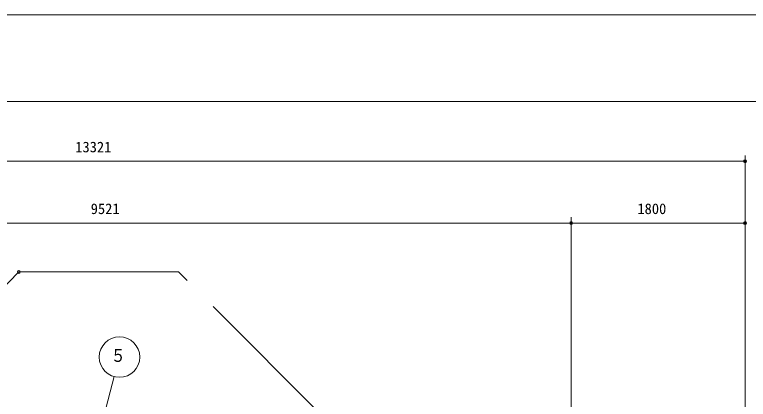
# Model space of a CAD drawing. Units: millimetres on the paper, scale 1:60. Extents: x 0 to 420, y -297 to 594.
# Drawn here: x 141.7 to 268.3, y 527.6 to 594 of the extents above; entities that cross this region are included whole.
import ezdxf
from ezdxf.enums import TextEntityAlignment as Align

# ---------------------------------------------------------------- set-up
doc = ezdxf.new("R2010")
doc.units = ezdxf.units.MM
doc.header["$PDMODE"] = 32
doc.header["$PDSIZE"] = 0.5
doc.linetypes.add('USER3', pattern=[63.5, 31.75, -6.35, 6.35, -6.35, 6.35, -6.35])
doc.layers.add('DEFPOINTS_3', color=7, linetype='Continuous', lineweight=9)
doc.layers.add('LY_1', color=7, linetype='Continuous', lineweight=9)
doc.styles.add('ＭＳ ゴシック', font='')
doc.styles.get('ＭＳ ゴシック').set_extended_font_data('MS Gothic')

# ---------------------------------------------------------------- blocks, each defined once
blk = doc.blocks.new('-000-_DOTSMALL')
at = {"color": 7, "linetype": 'Continuous', "lineweight": 9}
blk.add_circle((0, 0), 0.0625, dxfattribs=at)
blk.add_circle((0, 0), 0.0625, dxfattribs=at)

msp = doc.modelspace()

# ---------------------------------------------------------------- linework, layer by layer
at = {"layer": 'DEFPOINTS_3'}
msp.add_line((420, 594), (0, 594), dxfattribs=at)
at = {"layer": 'LY_1'}
msp.add_line((402.5, 579), (17.5, 579), dxfattribs=at)
at = {"layer": 'LY_1', "lineweight": 18}
for p, q in [((267.727, 426.547), (267.727, 569.701)), ((45.709, 568.701), (267.727, 568.701)), ((237.727, 412.473), (237.727, 559.039)), ((79.043, 558.039), (237.727, 558.039)), ((237.727, 558.039), (267.727, 558.039)), ((158.882, 531.535), (155.712, 519.597))]:
    msp.add_line(p, q, dxfattribs=at)
at = {"layer": 'LY_1', "linetype": 'USER3', "lineweight": 18}
for p, q in [((142.406, 549.597), (123.587, 530.779)), ((169.959, 549.597), (142.406, 549.597)), ((243.275, 476.281), (169.959, 549.597))]:
    msp.add_line(p, q, dxfattribs=at)
at = {"layer": 'LY_1', "lineweight": 18}
msp.add_circle((159.78, 534.918), 3.5, dxfattribs=at)
at = {"layer": 'LY_1'}
for p in [(267.727, 568.701), (237.727, 558.039), (267.727, 558.039), (142.406, 549.597), (142.406, 549.597)]:
    msp.add_point(p, dxfattribs=at)

# ---------------------------------------------------------------- block references
at = {"layer": 'LY_1', "xscale": 2.32, "yscale": 2.32}
for p in [(267.727, 568.701), (237.727, 558.039), (267.727, 558.039)]:
    msp.add_blockref('-000-_DOTSMALL', p, dxfattribs=at)
at = {"layer": 'LY_1', "xscale": 2.32, "yscale": 2.32, "rotation": 180}
msp.add_blockref('-000-_DOTSMALL', (237.727, 558.039), dxfattribs=at)

# ---------------------------------------------------------------- texts
at = {"layer": 'LY_1', "style": 'ＭＳ ゴシック'}
for s, p in [('13321', (152.146, 569.701)), ('9521', (154.813, 559.039)), ('1800', (249.148, 559.039))]:
    msp.add_text(s, height=1.833, dxfattribs=at).set_placement(p, align=Align.BOTTOM_LEFT)
at = {"layer": 'LY_1', "style": 'ＭＳ ゴシック', "width": 0.85}
msp.add_text('５', height=2.199, dxfattribs=at).set_placement((158.28, 533.418), align=Align.BOTTOM_LEFT)

doc.saveas('drawing.dxf')
